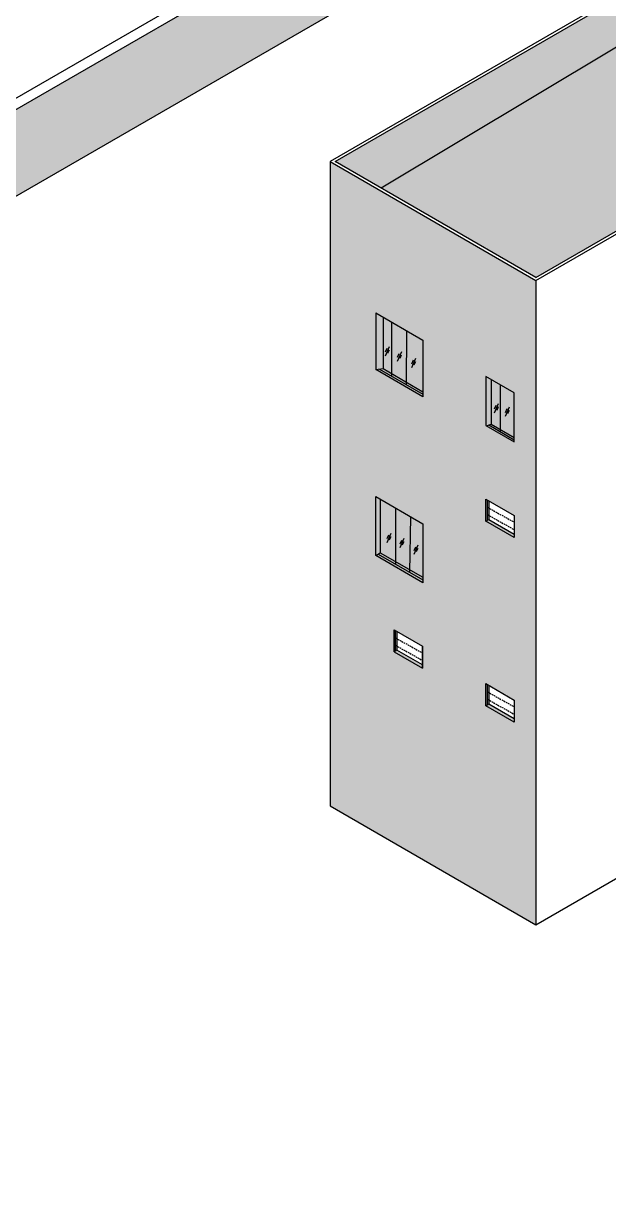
# Model space of a CAD drawing. Header units: millimetres. Extents: x -938220 to 926261, y -44187 to 232552.
# Drawn here: x 853325 to 865275, y 20177 to 44020 of the extents above; entities that cross this region are included whole.
import ezdxf

# ---------------------------------------------------------------- set-up
doc = ezdxf.new("R2010")
doc.units = ezdxf.units.MM
doc.linetypes.add('HIDDEN', pattern=[9.525, 6.35, -3.175])
doc.layers.add('VENTILATOR', color=130, linetype='Continuous')
doc.layers.add('walls', color=7, linetype='Continuous', true_color=0xf8ce8b)
doc.layers.add('WINDOWS', color=7, linetype='Continuous', true_color=0xd4e480)

msp = doc.modelspace()

# ---------------------------------------------------------------- hatches: boundary and pattern name
at = {"layer": 'walls', "ltscale": 5, "true_color": 0xf8f6b0, "transparency": 33554610}
h = msp.add_hatch(color=51, dxfattribs=at)
h.dxf.hatch_style = 1
h.paths.add_polyline_path([(871902.2, 29393.8), (867005, 32221.1), (867005, 23721.1), (871902.2, 20893.8)])
h.paths.add_polyline_path([(869724.2, 29002.4), (870841.6, 28357.2), (870841.6, 27157.2), (869724.2, 27802.4)], flags=16)
h.paths.add_polyline_path([(870443, 27464.7), (870442.3, 27425.9), (870126.2, 27605.9), (870126.2, 27641.9)], flags=0)
h.paths.add_polyline_path([(868105.4, 26504.1), (868105.4, 26054.1), (867526.9, 26388.1), (867526.9, 26838.1)], flags=16)
h.paths.add_polyline_path([(867586.9, 26654.5), (867586.9, 26504.2), (867556.9, 26521.1), (867556.9, 26671.3)], flags=0)
h.paths.add_polyline_path([(868117.2, 30659.6), (867538.7, 30993.6), (867538.7, 31443.6), (868117.2, 31109.6)], flags=16)
h.paths.add_polyline_path([(867568.7, 31126.6), (867568.7, 31276.8), (867598.7, 31260), (867598.7, 31109.7)], flags=0)
h.paths.add_polyline_path([(869724.2, 24851.2), (870841.6, 24206.1), (870841.6, 23006.1), (869724.2, 23651.2)], flags=16)
h.paths.add_polyline_path([(870472, 23333.3), (870471, 23278.8), (870135.3, 23466.7), (870135.3, 23516.8)], flags=0)
h.paths.add_polyline_path([(863791.1, 34122.5), (863791.1, 38772.5), (859588.3, 41198.9), (859588.3, 36548.9), (859588.3, 28048.9), (863791.1, 25622.5)])
h.paths.add_polyline_path([(862770.1, 30094.8), (862770.1, 30544.8), (863348.6, 30210.8), (863348.6, 29760.8)], flags=16)
h.paths.add_polyline_path([(861471.7, 30861.6), (860893.2, 31195.6), (860893.2, 31645.6), (861471.7, 31311.6)], flags=16)
h.paths.add_polyline_path([(862800.1, 30378), (862830.1, 30361.2), (862830.1, 30210.9), (862800.1, 30227.8)], flags=0)
h.paths.add_polyline_path([(860923.2, 31328.6), (860923.2, 31478.8), (860953.2, 31462), (860953.2, 31311.7)], flags=0)
h.paths.add_polyline_path([(861484.5, 32604.1), (860520.3, 33160.8), (860520.3, 34360.8), (861484.5, 33804.1)], flags=16)
h.paths.add_polyline_path([(863348.6, 33527.9), (862770.1, 33861.9), (862770.1, 34311.9), (863348.6, 33977.9)], flags=16)
h.paths.add_polyline_path([(862800.1, 34145.1), (862830.1, 34128.3), (862830.1, 33978), (862800.1, 33995)], flags=0)
h.paths.add_polyline_path([(863348.6, 35477.4), (862770.1, 35811.4), (862770.1, 36811.9), (863348.6, 36477.9)], flags=16)
h.paths.add_polyline_path([(862826.9, 35823.6), (862874.3, 35841.2), (863059.4, 35733.5), (863059.4, 35687)], flags=0)
h.paths.add_polyline_path([(861484.5, 36397.5), (860520.3, 36954.2), (860520.3, 38110.8), (861484.5, 37554.1)], flags=16)
at = {"layer": 'WINDOWS', "ltscale": 5, "true_color": 0xadddf7, "transparency": 33554610}
h = msp.add_hatch(dxfattribs=at)
h.set_pattern_fill('BRICK', color=141, scale=100)
h.set_pattern_definition([(0, (-30657.3, -18707), (0, 635), []), (90, (-30657.3, -18707), (-1270, 8e-14), [635, -635]), (90, (-30022.3, -18707), (-1270, 8e-14), [-635, 635])])
h.paths.add_polyline_path([(821562.8, 24243), (821562.8, 22243), (871165.4, -6395.1), (871165.4, -4395.1)])
h.paths.add_polyline_path([(876658.6, 55821.6), (821962.8, 24243), (823494.8, 23358.4), (876658.6, 54052.5), (924329.2, 26529.9), (925861.2, 27414.4)])
at = {"layer": 'WINDOWS', "ltscale": 5, "transparency": 33554562}
h = msp.add_hatch(color=256, dxfattribs=at)
h.dxf.hatch_style = 1
h.set_gradient(color1=(255, 255, 255))
h.paths.add_polyline_path([(871652.2, 47264), (871652.2, 48106.3), (859688.3, 41198.9), (860629.6, 40655.4)])
h.paths.add_polyline_path([(871652.2, 48106.3), (871652.2, 47264), (875003.4, 45303.6), (875754.9, 45737.5)])
at = {"layer": 'WINDOWS', "ltscale": 5, "true_color": 0xfeeab9, "transparency": 33554610}
h = msp.add_hatch(color=254, dxfattribs=at)
h.dxf.hatch_style = 1
h.set_gradient(color1=(128, 128, 128), color2=(128, 128, 128), tint=1)
h.paths.add_polyline_path([(872112.7, 43634.7), (872162.7, 43605.8), (872159.9, 42752.6), (872600.9, 42919.8), (872600.9, 43095.2), (872600.9, 43916.5), (872650.9, 43945.4), (875003.4, 45303.6), (871652.2, 47264), (860629.6, 40655.4), (863791.1, 38830.2)])
h.paths.add_polyline_path([(879152, 34945.4), (879848.5, 35347.5), (880286.9, 35094.4), (883261.1, 36811.6), (879108.5, 39209.1), (875894.6, 37353.5), (872683.8, 39207.3), (867218.3, 36176.8), (869589.9, 34765.9), (869543.1, 34737.4), (869543.1, 33893.7), (869649.2, 33830.6), (867775.7, 32690.2), (871859.4, 30332.5), (875283.8, 32309.5), (875283.8, 32712.1), (876050.6, 33154.8), (876050.6, 33143.4, 0.2188045)])
h = msp.add_hatch(color=254, dxfattribs=at)
h.dxf.hatch_style = 1
h.set_gradient(color1=(128, 128, 128), color2=(128, 128, 128), tint=1)
h.paths.add_polyline_path([(860673.6, 38022.4), (860520.3, 38110.8), (860520.3, 37067.6), (860673.6, 36977.1)])
h.paths.add_polyline_path([(860520.3, 37067.6), (860520.3, 36954.2), (860673.6, 36865.8), (860673.6, 36977.1)])
h.paths.add_polyline_path([(860673.6, 36977.1), (860673.6, 36865.8), (861484.5, 36397.5), (861484.5, 36497.9)])
h = msp.add_hatch(color=254, dxfattribs=at)
h.dxf.hatch_style = 1
h.set_gradient(color1=(0, 255, 255), color2=(0, 255, 191), tint=1)
h.paths.add_polyline_path([(881755.9, 33432.8), (881269.6, 33152), (881269.6, 31789.7), (881762.2, 32071.5)])
h.paths.add_polyline_path([(882254.1, 33720.4), (881790.4, 33452.7), (881796.7, 32091.2), (882253.5, 32352.6)])
h.paths.add_polyline_path([(882673.1, 33962.4), (882276.8, 33733.6), (882267.7, 32360.8), (882673.1, 32592.7)])
h.paths.add_polyline_path([(882677.6, 29815), (882232.5, 29557.9), (882223.2, 28163.6), (882677.6, 28417.7)])
h.paths.add_polyline_path([(882181.7, 29528.6), (881791.2, 29303.2), (881797.6, 27925.6), (882172.4, 28135.2)])
h.paths.add_polyline_path([(881745, 29276.5), (881274.1, 29004.6), (881274.1, 27633), (881751.8, 27900)])
h.paths.add_polyline_path([(869803.9, 28956.3), (869803.9, 27822.1), (870841.6, 27241.8), (870841.6, 28357.2)])
h.paths.add_polyline_path([(870135.3, 24613.9), (869822.7, 24794.3), (869822.7, 23687.2), (870135.3, 23516.8)])
h.paths.add_polyline_path([(870491, 24408.5), (870135.3, 24613.9), (870135.3, 23516.8), (870472, 23333.3)])
h.paths.add_polyline_path([(870841.6, 24206.1), (870491, 24408.5), (870472, 23333.3), (870841.6, 23131.9)])
h.paths.add_polyline_path([(860839.7, 37926.5), (860673.6, 38022.4), (860673.6, 36977.1), (860839.7, 36878.9)])
h.paths.add_polyline_path([(861150.7, 37746.9), (860839.7, 37926.5), (860839.7, 36878.9), (861142.3, 36700.1)])
h.paths.add_polyline_path([(861484.5, 37554.1), (861150.7, 37746.9), (861142.3, 36700.1), (861484.5, 36497.9)])
h.paths.add_polyline_path([(860925.9, 34126.6), (860613.4, 34307.1), (860613.4, 33214.5), (860925.9, 33036.6)])
h.paths.add_polyline_path([(861230.2, 33951), (860925.9, 34126.6), (860925.9, 33036.6), (861211.2, 32874.2)])
h.paths.add_polyline_path([(861484.5, 33804.1), (861230.2, 33951), (861211.2, 32874.2), (861484.5, 32718.6)])
h = msp.add_hatch(color=254, dxfattribs=at)
h.dxf.hatch_style = 1
h.set_gradient(color1=(128, 128, 128), color2=(128, 128, 128), tint=1)
h.paths.add_polyline_path([(862874.3, 36751.7), (862770.1, 36811.9), (862770.1, 35811.4), (862779.5, 35806), (862874.3, 35841.2)])
h.paths.add_polyline_path([(862874.3, 35841.2), (862779.5, 35806), (862874.3, 35751.3)])
h.paths.add_polyline_path([(862874.3, 35841.2), (862874.3, 35751.3), (863059.4, 35644.4), (863059.4, 35733.5)])
h.paths.add_polyline_path([(863059.4, 35733.5), (863059.4, 35644.4), (863348.6, 35477.4), (863348.6, 35565.2)])
h = msp.add_hatch(color=254, dxfattribs=at)
h.dxf.hatch_style = 1
h.set_gradient(color1=(0, 255, 255), color2=(0, 255, 191), tint=1)
h.paths.add_polyline_path([(863059.4, 36644.9), (862874.3, 36751.7), (862874.3, 35841.2), (863059.4, 35733.5)])
h.paths.add_polyline_path([(863348.6, 36477.9), (863059.4, 36644.9), (863059.4, 35733.5), (863348.6, 35565.2)])
h = msp.add_hatch(color=254, dxfattribs=at)
h.dxf.hatch_style = 1
h.set_gradient(color1=(128, 128, 128), color2=(128, 128, 128), tint=1)
h.paths.add_polyline_path([(860613.4, 34307.1), (860520.3, 34360.8), (860520.3, 33267.5), (860613.4, 33214.5)])
h.paths.add_polyline_path([(860613.4, 33214.5), (860520.3, 33267.5), (860520.3, 33160.8)])
h.paths.add_polyline_path([(860613.4, 33214.5), (860520.3, 33160.8), (860613.4, 33107.1)])
h.paths.add_polyline_path([(860613.4, 33214.5), (860613.4, 33107.1), (861484.5, 32604.1), (861484.5, 32718.6)])
at = {"layer": 'WINDOWS', "ltscale": 5, "transparency": 33554610}
h = msp.add_hatch(color=256, dxfattribs=at)
h.dxf.hatch_style = 1
h.set_gradient(color1=(128, 128, 128), color2=(128, 128, 128), tint=1)
h.paths.add_polyline_path([(862830.1, 33896.6), (862770.1, 33861.9), (863348.6, 33527.9), (863348.6, 33597.2)])
h.paths.add_polyline_path([(862800.1, 34294.6), (862770.1, 34311.9), (862770.1, 33861.9), (862800.1, 33879.2)])
h.paths.add_polyline_path([(862830.1, 34128.3), (862800.1, 34145.1), (862800.1, 33995), (862830.1, 33978)])
h.paths.add_polyline_path([(862830.1, 33978), (862800.1, 33995), (862800.1, 33879.2), (862830.1, 33896.6)])
h.paths.add_polyline_path([(862830.1, 34277.3), (862800.1, 34294.6), (862800.1, 34145.1), (862830.1, 34128.3)])
h.paths.add_polyline_path([(862800.1, 30527.4), (862770.1, 30544.8), (862770.1, 30094.8), (862800.1, 30112.1)])
h.paths.add_polyline_path([(862830.1, 30129.4), (862770.1, 30094.8), (863348.6, 29760.8), (863348.6, 29830)])
h.paths.add_polyline_path([(862830.1, 30210.9), (862800.1, 30227.8), (862800.1, 30112.1), (862830.1, 30129.4)])
h.paths.add_polyline_path([(862830.1, 30361.2), (862800.1, 30378), (862800.1, 30227.8), (862830.1, 30210.9)])
h.paths.add_polyline_path([(862830.1, 30510.1), (862800.1, 30527.4), (862800.1, 30378), (862830.1, 30361.2)])
h.paths.add_polyline_path([(860923.2, 31628.2), (860893.2, 31645.6), (860893.2, 31195.6), (860923.2, 31212.9)])
h.paths.add_polyline_path([(860953.2, 31311.7), (860923.2, 31328.6), (860923.2, 31212.9), (860953.2, 31230.2)])
h.paths.add_polyline_path([(860953.2, 31462), (860923.2, 31478.8), (860923.2, 31328.6), (860953.2, 31311.7)])
h.paths.add_polyline_path([(860953.2, 31610.9), (860923.2, 31628.2), (860923.2, 31478.8), (860953.2, 31462)])
h.paths.add_polyline_path([(860953.2, 31230.2), (860923.2, 31212.9), (860893.2, 31195.6), (861471.7, 30861.6), (861471.7, 30930.9)])

# ---------------------------------------------------------------- linework, layer by layer
at = {"layer": 'VENTILATOR', "color": 61, "ltscale": 5, "true_color": 0xd4e480}
for p, q in [((862800.1, 33879.2), (862800.1, 34294.6)), ((862830.1, 34277.3), (862830.1, 33896.6)), ((860923.2, 31212.9), (860923.2, 31628.2)), ((860953.2, 31610.9), (860953.2, 31230.2)), ((862800.1, 30112.1), (862800.1, 30527.4)), ((862830.1, 30510.1), (862830.1, 30129.4))]:
    msp.add_line(p, q, dxfattribs=at)
at = {"layer": 'VENTILATOR', "color": 5, "linetype": 'HIDDEN', "ltscale": 5}
for p, q in [((862800.1, 34145.1), (863348.6, 33838.1)), ((862800.1, 33995), (863348.6, 33685.4)), ((860923.2, 31478.8), (861471.7, 31171.8)), ((860923.2, 31328.6), (861471.7, 31019)), ((862800.1, 30378), (863348.6, 30070.9)), ((862800.1, 30227.8), (863348.6, 29918.2))]:
    msp.add_line(p, q, dxfattribs=at)
at = {"layer": 'VENTILATOR', "color": 61, "ltscale": 5, "true_color": 0xd4e480}
for points in [[(862770.1, 33861.9), (862770.1, 34311.9), (863348.6, 33977.9), (863348.6, 33527.9), (862770.1, 33861.9), (862830.1, 33896.6), (863348.6, 33597.2)], [(860893.2, 31645.6), (860893.2, 31195.6), (860893.2, 31645.6), (861471.7, 31311.6), (861471.7, 30861.6)], [(861471.7, 30930.9), (860953.2, 31230.2), (860893.2, 31195.6), (861471.7, 30861.6), (861471.7, 31311.6)], [(862770.1, 30094.8), (862770.1, 30544.8), (863348.6, 30210.8), (863348.6, 29760.8), (862770.1, 30094.8), (862830.1, 30129.4), (863348.6, 29830)]]:
    msp.add_lwpolyline(points, dxfattribs=at)
at = {"layer": 'walls', "color": 254, "ltscale": 5, "true_color": 0xfeeab9}
for p, q in [((863059.4, 36644.9), (863059.4, 35687)), ((862779.5, 35806), (862874.3, 35841.2))]:
    msp.add_line(p, q, dxfattribs=at)
at = {"layer": 'walls', "ltscale": 5}
msp.add_line((859588.3, 28048.9), (863791.1, 25622.5), dxfattribs=at)
for points in [[(872650.9, 43887.7), (875854.9, 45737.5), (871652.2, 48164), (859588.3, 41198.9), (863791.1, 38772.5), (867351.9, 40828.3), (872162.7, 43605.8)], [(863791.1, 38830.2), (859688.3, 41198.9), (871652.2, 48106.3), (871652.2, 47264), (860629.6, 40655.4)], [(859588.3, 41198.9), (859588.3, 36548.9), (859588.3, 28048.9)], [(863791.1, 38772.5), (863791.1, 34122.5), (863791.1, 25622.5), (865592.6, 26662.6), (865592.6, 26812.6), (866575.7, 26247.9)]]:
    msp.add_lwpolyline(points, dxfattribs=at)
at = {"layer": 'walls', "color": 254, "ltscale": 5, "true_color": 0xfeeab9}
for points in [[(863791.1, 38830.2), (872112.7, 43634.7), (872162.7, 43605.8), (872159.9, 42752.6)], [(860520.3, 38110.8), (861484.5, 37554.1), (861484.5, 36397.5), (860520.3, 36954.2), (860673.6, 36977.1), (861484.5, 36497.9)], [(860520.3, 33160.8), (860520.3, 34360.8), (861484.5, 33804.1), (861484.5, 32604.1), (860520.3, 33160.8), (860613.4, 33214.5), (861484.5, 32718.6)]]:
    msp.add_lwpolyline(points, dxfattribs=at)
at = {"layer": 'WINDOWS', "ltscale": 5}
for p, q in [((821562.8, 24243), (876658.6, 56052.5)), ((821962.8, 24243), (876658.6, 55821.6)), ((823294.8, 23243), (876658.6, 54052.5)), ((860520.3, 38110.8), (860520.3, 36954.2)), ((860673.6, 38022.4), (860673.6, 36977.1)), ((860747.5, 37384.6), (860713.7, 37306.8)), ((860796.2, 37421), (860714.1, 37229.6)), ((860792.2, 37353.6), (860762.8, 37285.1)), ((860994.1, 37277.3), (860960.2, 37199.5)), ((861042.7, 37313.7), (860960.6, 37122.3)), ((861038.7, 37246.3), (861009.3, 37177.8)), ((860596.9, 36965.6), (861484.5, 36453.2)), ((861285, 37145.1), (861251.1, 37067.3)), ((861333.6, 37181.5), (861251.5, 36990.1)), ((861329.6, 37114), (861300.2, 37045.5)), ((863022.5, 36258), (862940.3, 36066.6)), ((862973.8, 36221.6), (862940, 36143.8)), ((863018.5, 36190.6), (862989.1, 36122.1)), ((863196.2, 36152.6), (863162.3, 36074.8)), ((863244.8, 36189), (863162.7, 35997.6)), ((863240.8, 36121.6), (863211.4, 36053.1)), ((862826.9, 35823.6), (863348.6, 35517)), ((860613.4, 34307.1), (860613.4, 33214.5)), ((860780.8, 33574.6), (860746.9, 33496.8)), ((860829.5, 33611), (860747.3, 33419.6)), ((860825.4, 33543.6), (860796.1, 33475.1)), ((861046.9, 33468.6), (861013, 33390.8)), ((861095.6, 33505), (861013.4, 33313.6)), ((861091.5, 33437.6), (861062.1, 33369.1)), ((860566.9, 33187.6), (861484.5, 32662.3)), ((861331.8, 33332.4), (861298, 33254.6)), ((861380.5, 33368.8), (861298.4, 33177.4)), ((861376.5, 33301.4), (861347.1, 33232.9))]:
    msp.add_line(p, q, dxfattribs=at)
at = {"layer": 'WINDOWS', "color": 177, "ltscale": 5, "true_color": 0x293189}
for p, q in [((860839.7, 37926.5), (860839.7, 36825.5)), ((861150.7, 37746.9), (861142, 36651)), ((860925.9, 34126.6), (860925.9, 32982.1)), ((861230.2, 33951), (861210.2, 32819.3))]:
    msp.add_line(p, q, dxfattribs=at)
at = {"layer": 'WINDOWS', "ltscale": 5}
msp.add_lwpolyline([(863348.6, 36477.9), (862770.1, 36811.9), (862770.1, 35811.4), (863348.6, 35477.4)], close=True, dxfattribs=at)
msp.add_lwpolyline([(862874.3, 36751.7), (862874.3, 35841.2), (863348.6, 35565.2)], dxfattribs=at)

doc.saveas('drawing.dxf')
